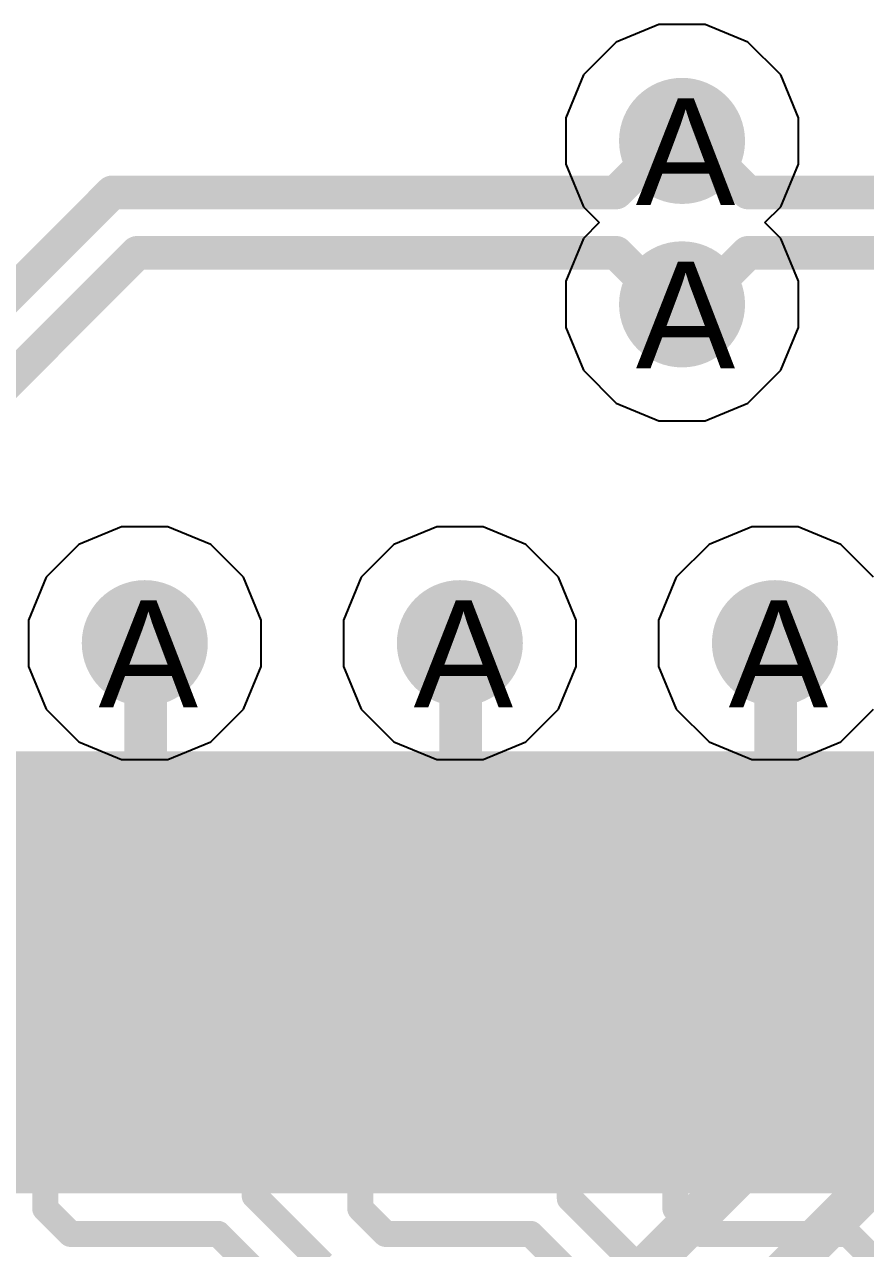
# Model space of a CAD drawing. Header units: inches. Extents: x 0 to 5271, y 0 to 5417.
# Drawn here: x 54.73 to 58.73, y 99.14 to 104.96 of the extents above; entities that cross this region are included whole.
import ezdxf

# ---------------------------------------------------------------- set-up
doc = ezdxf.new("R2010")
doc.units = ezdxf.units.IN
for name, color, linetype in [('Bottom Layer', 5, 'Continuous'), ('Drill Drawing', 1, 'Continuous'), ('L2_GND1', 16, 'Continuous'), ('L3_SIG1', 76, 'Continuous'), ('L4_PWR', 90, 'Continuous'), ('L5_GND2', 156, 'Continuous'), ('L6_SIG2', 130, 'Continuous'), ('L7_GND3', 216, 'Continuous'), ('Top Layer', 1, 'Continuous'), ('Top Paste', 8, 'Continuous'), ('Top Solder', 216, 'Continuous'), ('Via Holes', 16, 'Continuous')]:
    doc.layers.add(name, color=color, linetype=linetype)
doc.styles.add('Arial', font='', dxfattribs={"height": 0.2})
doc.styles.get('Arial').set_extended_font_data('Arial')

# ---------------------------------------------------------------- blocks, each defined once
blk = doc.blocks.new('10029449_111RLF_22')
at = {"layer": 'Top Layer'}
for points in [[(-1.14999262, 3.90000109), (-0.84999322, 3.90000109), (-0.84999322, 2.00000235), (-1.14999262, 2.00000235)], [(-0.65001902, 3.90000109), (-0.35001962, 3.90000109), (-0.35001962, 2.00000235), (-0.65001902, 2.00000235)], [(-0.14999462, 3.90000109), (0.15000478, 3.90000109), (0.15000478, 2.00000235), (-0.14999462, 2.00000235)], [(0.34997898, 3.90000109), (0.64997838, 3.90000109), (0.64997838, 2.00000235), (0.34997898, 2.00000235)], [(0.85000338, 3.90000109), (1.15000278, 3.90000109), (1.15000278, 2.00000235), (0.85000338, 2.00000235)], [(1.35002778, 3.90000109), (1.65002718, 3.90000109), (1.65002718, 2.00000235), (1.35002778, 2.00000235)], [(1.85000138, 3.90000109), (2.15000078, 3.90000109), (2.15000078, 2.00000235), (1.85000138, 2.00000235)], [(2.35002578, 3.90000109), (2.65002518, 3.90000109), (2.65002518, 2.00000235), (2.35002578, 2.00000235)], [(2.84999938, 3.90000109), (3.14999878, 3.90000109), (3.14999878, 2.00000235), (2.84999938, 2.00000235)]]:
    blk.add_hatch(color=1, dxfattribs=at).paths.add_polyline_path(points)
at = {"layer": 'Top Paste'}
for points in [[(-1.14999262, 3.90000109), (-0.84999322, 3.90000109), (-0.84999322, 2.00000235), (-1.14999262, 2.00000235)], [(-0.65001902, 3.90000109), (-0.35001962, 3.90000109), (-0.35001962, 2.00000235), (-0.65001902, 2.00000235)], [(-0.14999462, 3.90000109), (0.15000478, 3.90000109), (0.15000478, 2.00000235), (-0.14999462, 2.00000235)], [(0.34997898, 3.90000109), (0.64997838, 3.90000109), (0.64997838, 2.00000235), (0.34997898, 2.00000235)], [(0.85000338, 3.90000109), (1.15000278, 3.90000109), (1.15000278, 2.00000235), (0.85000338, 2.00000235)], [(1.35002778, 3.90000109), (1.65002718, 3.90000109), (1.65002718, 2.00000235), (1.35002778, 2.00000235)], [(1.85000138, 3.90000109), (2.15000078, 3.90000109), (2.15000078, 2.00000235), (1.85000138, 2.00000235)], [(2.35002578, 3.90000109), (2.65002518, 3.90000109), (2.65002518, 2.00000235), (2.35002578, 2.00000235)], [(2.84999938, 3.90000109), (3.14999878, 3.90000109), (3.14999878, 2.00000235), (2.84999938, 2.00000235)]]:
    blk.add_hatch(color=8, dxfattribs=at).paths.add_polyline_path(points)
at = {"layer": 'Top Solder'}
for points in [[(-1.25159262, 4.001601089999999), (-0.74839322, 4.001601089999999), (-0.74839322, 1.89840235), (-1.25159262, 1.89840235)], [(-0.75161902, 4.001601089999999), (-0.24841962, 4.001601089999999), (-0.24841962, 1.89840235), (-0.75161902, 1.89840235)], [(-0.25159462, 4.001601089999999), (0.25160478, 4.001601089999999), (0.25160478, 1.89840235), (-0.25159462, 1.89840235)], [(0.24837898, 4.001601089999999), (0.75157838, 4.001601089999999), (0.75157838, 1.89840235), (0.24837898, 1.89840235)], [(0.74840338, 4.001601089999999), (1.25160278, 4.001601089999999), (1.25160278, 1.89840235), (0.74840338, 1.89840235)], [(1.24842778, 4.001601089999999), (1.75162718, 4.001601089999999), (1.75162718, 1.89840235), (1.24842778, 1.89840235)], [(1.74840138, 4.001601089999999), (2.25160078, 4.001601089999999), (2.25160078, 1.89840235), (1.74840138, 1.89840235)], [(2.24842578, 4.001601089999999), (2.75162518, 4.001601089999999), (2.75162518, 1.89840235), (2.24842578, 1.89840235)], [(2.74839938, 4.001601089999999), (3.25159878, 4.001601089999999), (3.25159878, 1.89840235), (2.74839938, 1.89840235)]]:
    blk.add_hatch(color=216, dxfattribs=at).paths.add_polyline_path(points)

msp = doc.modelspace()

# ---------------------------------------------------------------- hatches: boundary and pattern name
at = {"layer": 'Bottom Layer'}
h = msp.add_hatch(color=5, dxfattribs=at)
edge = h.paths.add_edge_path()
edge.add_arc((57.8612, 104.4097988), 0.2999994, 0, 360)
h = msp.add_hatch(color=5, dxfattribs=at)
edge = h.paths.add_edge_path()
edge.add_arc((57.8612, 103.632), 0.2999994, 0, 360)
h = msp.add_hatch(color=5, dxfattribs=at)
edge = h.paths.add_edge_path()
edge.add_arc((55.30345556, 102.01986708), 0.2999994, 0, 360)
h = msp.add_hatch(color=5, dxfattribs=at)
edge = h.paths.add_edge_path()
edge.add_arc((56.80347796, 102.01986708), 0.2999994, 0, 360)
h = msp.add_hatch(color=5, dxfattribs=at)
edge = h.paths.add_edge_path()
edge.add_arc((58.30350036, 102.01986708), 0.2999994, 0, 360)
at = {"layer": 'L2_GND1'}
h = msp.add_hatch(color=16, dxfattribs=at)
edge = h.paths.add_edge_path()
edge.add_arc((57.8612, 104.4097988), 0.2999994, 0, 360)
h = msp.add_hatch(color=16, dxfattribs=at)
edge = h.paths.add_edge_path()
edge.add_arc((57.8612, 103.632), 0.2999994, 0, 360)
h = msp.add_hatch(color=16, dxfattribs=at)
edge = h.paths.add_edge_path()
edge.add_arc((55.30345556, 102.01986708), 0.2999994, 0, 360)
h = msp.add_hatch(color=16, dxfattribs=at)
edge = h.paths.add_edge_path()
edge.add_arc((56.80347796, 102.01986708), 0.2999994, 0, 360)
h = msp.add_hatch(color=16, dxfattribs=at)
edge = h.paths.add_edge_path()
edge.add_arc((58.30350036, 102.01986708), 0.2999994, 0, 360)
at = {"layer": 'L3_SIG1'}
h = msp.add_hatch(color=76, dxfattribs=at)
edge = h.paths.add_edge_path()
edge.add_arc((57.8612, 104.4097988), 0.2999994, 0, 360)
h = msp.add_hatch(color=76, dxfattribs=at)
edge = h.paths.add_edge_path()
edge.add_arc((57.8612, 103.632), 0.2999994, 0, 360)
h = msp.add_hatch(color=76, dxfattribs=at)
edge = h.paths.add_edge_path()
edge.add_arc((55.30345556, 102.01986708), 0.2999994, 0, 360)
h = msp.add_hatch(color=76, dxfattribs=at)
edge = h.paths.add_edge_path()
edge.add_arc((56.80347796, 102.01986708), 0.2999994, 0, 360)
h = msp.add_hatch(color=76, dxfattribs=at)
edge = h.paths.add_edge_path()
edge.add_arc((58.30350036, 102.01986708), 0.2999994, 0, 360)
at = {"layer": 'L4_PWR'}
h = msp.add_hatch(color=90, dxfattribs=at)
edge = h.paths.add_edge_path()
edge.add_arc((57.8612, 104.4097988), 0.2999994, 0, 360)
h = msp.add_hatch(color=90, dxfattribs=at)
edge = h.paths.add_edge_path()
edge.add_arc((57.8612, 103.632), 0.2999994, 0, 360)
h = msp.add_hatch(color=90, dxfattribs=at)
edge = h.paths.add_edge_path()
edge.add_arc((55.30345556, 102.01986708), 0.2999994, 0, 360)
h = msp.add_hatch(color=90, dxfattribs=at)
edge = h.paths.add_edge_path()
edge.add_arc((56.80347796, 102.01986708), 0.2999994, 0, 360)
h = msp.add_hatch(color=90, dxfattribs=at)
edge = h.paths.add_edge_path()
edge.add_arc((58.30350036, 102.01986708), 0.2999994, 0, 360)
at = {"layer": 'L5_GND2'}
h = msp.add_hatch(color=156, dxfattribs=at)
edge = h.paths.add_edge_path()
edge.add_arc((57.8612, 104.4097988), 0.2999994, 0, 360)
h = msp.add_hatch(color=156, dxfattribs=at)
edge = h.paths.add_edge_path()
edge.add_arc((57.8612, 103.632), 0.2999994, 0, 360)
h = msp.add_hatch(color=156, dxfattribs=at)
edge = h.paths.add_edge_path()
edge.add_arc((55.30345556, 102.01986708), 0.2999994, 0, 360)
h = msp.add_hatch(color=156, dxfattribs=at)
edge = h.paths.add_edge_path()
edge.add_arc((56.80347796, 102.01986708), 0.2999994, 0, 360)
h = msp.add_hatch(color=156, dxfattribs=at)
edge = h.paths.add_edge_path()
edge.add_arc((58.30350036, 102.01986708), 0.2999994, 0, 360)
at = {"layer": 'L6_SIG2'}
h = msp.add_hatch(color=130, dxfattribs=at)
edge = h.paths.add_edge_path()
edge.add_arc((57.8612, 104.4097988), 0.2999994, 0, 360)
h = msp.add_hatch(color=130, dxfattribs=at)
edge = h.paths.add_edge_path()
edge.add_arc((57.8612, 103.632), 0.2999994, 0, 360)
h = msp.add_hatch(color=130, dxfattribs=at)
edge = h.paths.add_edge_path()
edge.add_arc((55.30345556, 102.01986708), 0.2999994, 0, 360)
h = msp.add_hatch(color=130, dxfattribs=at)
edge = h.paths.add_edge_path()
edge.add_arc((56.80347796, 102.01986708), 0.2999994, 0, 360)
h = msp.add_hatch(color=130, dxfattribs=at)
edge = h.paths.add_edge_path()
edge.add_arc((58.30350036, 102.01986708), 0.2999994, 0, 360)
at = {"layer": 'L7_GND3'}
h = msp.add_hatch(color=216, dxfattribs=at)
edge = h.paths.add_edge_path()
edge.add_arc((57.8612, 104.4097988), 0.2999994, 0, 360)
h = msp.add_hatch(color=216, dxfattribs=at)
edge = h.paths.add_edge_path()
edge.add_arc((57.8612, 103.632), 0.2999994, 0, 360)
h = msp.add_hatch(color=216, dxfattribs=at)
edge = h.paths.add_edge_path()
edge.add_arc((55.30345556, 102.01986708), 0.2999994, 0, 360)
h = msp.add_hatch(color=216, dxfattribs=at)
edge = h.paths.add_edge_path()
edge.add_arc((56.80347796, 102.01986708), 0.2999994, 0, 360)
h = msp.add_hatch(color=216, dxfattribs=at)
edge = h.paths.add_edge_path()
edge.add_arc((58.30350036, 102.01986708), 0.2999994, 0, 360)
at = {"layer": 'Top Layer'}
h = msp.add_hatch(color=1, dxfattribs=at)
edge = h.paths.add_edge_path()
edge.add_arc((57.8612, 104.4097988), 0.2999994, 0, 360)
h = msp.add_hatch(color=1, dxfattribs=at)
edge = h.paths.add_edge_path()
edge.add_arc((57.8612, 103.632), 0.2999994, 0, 360)
h = msp.add_hatch(color=1, dxfattribs=at)
edge = h.paths.add_edge_path()
edge.add_arc((55.30345556, 102.01986708), 0.2999994, 0, 360)
h = msp.add_hatch(color=1, dxfattribs=at)
edge = h.paths.add_edge_path()
edge.add_arc((56.80347796, 102.01986708), 0.2999994, 0, 360)
h = msp.add_hatch(color=1, dxfattribs=at)
edge = h.paths.add_edge_path()
edge.add_arc((58.30350036, 102.01986708), 0.2999994, 0, 360)
at = {"layer": 'Via Holes'}
h = msp.add_hatch(color=7, dxfattribs=at)
edge = h.paths.add_edge_path()
edge.add_arc((57.8612, 104.4097988), 0.1499997, 0, 360)
h = msp.add_hatch(color=7, dxfattribs=at)
edge = h.paths.add_edge_path()
edge.add_arc((57.8612, 103.632), 0.1499997, 0, 360)
h = msp.add_hatch(color=7, dxfattribs=at)
edge = h.paths.add_edge_path()
edge.add_arc((55.30345556, 102.01986708), 0.1499997, 0, 360)
h = msp.add_hatch(color=7, dxfattribs=at)
edge = h.paths.add_edge_path()
edge.add_arc((56.80347796, 102.01986708), 0.1499997, 0, 360)
h = msp.add_hatch(color=7, dxfattribs=at)
edge = h.paths.add_edge_path()
edge.add_arc((58.30350036, 102.01986708), 0.1499997, 0, 360)

# ---------------------------------------------------------------- linework, layer by layer
at = {"layer": 'Bottom Layer'}
for points in [[(57.54740586, 104.16478786, 0.16077946, 0.16077946, 0), (57.79241679999999, 104.4097988, 0.16077946, 0.16077946, 0)], [(57.79241679999999, 104.4097988, 0.16077946, 0.16077946, 0), (57.8612, 104.4097988, 0.16077946, 0.16077946, 0)], [(54.33983036, 103.35657764, 0.16077946, 0.16077946, 0), (55.14804058, 104.16478786, 0.16077946, 0.16077946, 0)], [(55.14804058, 104.16478786, 0.16077946, 0.16077946, 0), (55.49780874, 104.16478786, 0.16077946, 0.16077946, 0)], [(55.49780874, 104.16478786, 0.16077946, 0.16077946, 0), (57.54740586, 104.16478786, 0.16077946, 0.16077946, 0)], [(54.62760982, 103.23737798, 0.16077946, 0.16077946, 0), (55.26724023999999, 103.8770084, 0.16077946, 0.16077946, 0)], [(55.26724023999999, 103.8770084, 0.16077946, 0.16077946, 0), (57.54740586, 103.8770084, 0.16077946, 0.16077946, 0)], [(57.54740586, 103.8770084, 0.16077946, 0.16077946, 0), (57.79241426, 103.632, 0.16077946, 0.16077946, 0)], [(57.79241426, 103.632, 0.16077946, 0.16077946, 0), (57.8612, 103.632, 0.16077946, 0.16077946, 0)], [(55.5752, 96.93555416, 0.2032, 0.2032, 0), (59.31041732, 100.67077148, 0.2032, 0.2032, 0)], [(56.03481046, 96.71755357999999, 0.2032, 0.2032, 0), (59.96040332, 100.64314644, 0.2032, 0.2032, 0)]]:
    msp.add_lwpolyline(points, format="xyseb", dxfattribs=at)
for points in [[(57.7522213, 104.4097988, 0.08038846, 0.08038846, 1), (57.83261229999999, 104.4097988, 0.08038846, 0.08038846, 1)], [(57.7522213, 104.4097988, 0.08038846, 0.08038846, 1), (57.83261229999999, 104.4097988, 0.08038846, 0.08038846, 1)], [(57.82100449999999, 104.4097988, 0.08038846, 0.08038846, 1), (57.9013955, 104.4097988, 0.08038846, 0.08038846, 1)], [(55.10784508, 104.16478786, 0.08038846, 0.08038846, 1), (55.18823608, 104.16478786, 0.08038846, 0.08038846, 1)], [(55.10784508, 104.16478786, 0.08038846, 0.08038846, 1), (55.18823608, 104.16478786, 0.08038846, 0.08038846, 1)], [(55.45761323999999, 104.16478786, 0.08038846, 0.08038846, 1), (55.53800424, 104.16478786, 0.08038846, 0.08038846, 1)], [(55.45761323999999, 104.16478786, 0.08038846, 0.08038846, 1), (55.53800424, 104.16478786, 0.08038846, 0.08038846, 1)], [(57.50721035999999, 104.16478786, 0.08038846, 0.08038846, 1), (57.58760136, 104.16478786, 0.08038846, 0.08038846, 1)], [(57.50721035999999, 104.16478786, 0.08038846, 0.08038846, 1), (57.58760136, 104.16478786, 0.08038846, 0.08038846, 1)], [(55.22704474, 103.8770084, 0.08038846, 0.08038846, 1), (55.30743574, 103.8770084, 0.08038846, 0.08038846, 1)], [(55.22704474, 103.8770084, 0.08038846, 0.08038846, 1), (55.30743574, 103.8770084, 0.08038846, 0.08038846, 1)], [(57.50721035999999, 103.8770084, 0.08038846, 0.08038846, 1), (57.58760136, 103.8770084, 0.08038846, 0.08038846, 1)], [(57.50721035999999, 103.8770084, 0.08038846, 0.08038846, 1), (57.58760136, 103.8770084, 0.08038846, 0.08038846, 1)], [(57.75221876, 103.632, 0.08038846, 0.08038846, 1), (57.83260976, 103.632, 0.08038846, 0.08038846, 1)], [(57.75221876, 103.632, 0.08038846, 0.08038846, 1), (57.83260976, 103.632, 0.08038846, 0.08038846, 1)], [(57.82100449999999, 103.632, 0.08038846, 0.08038846, 1), (57.9013955, 103.632, 0.08038846, 0.08038846, 1)]]:
    msp.add_lwpolyline(points, format="xyseb", close=True, dxfattribs=at)
at = {"layer": 'L2_GND1'}
for p, q in [((57.75100209999999, 104.9637982), (57.54738553999999, 104.8794575)), ((57.97139789999999, 104.9637982), (57.75100209999999, 104.9637982)), ((58.17501446, 104.8794575), (57.97139789999999, 104.9637982)), ((57.54738553999999, 104.8794575), (57.3915413, 104.72361326)), ((58.33085869999999, 104.72361326), (58.17501446, 104.8794575)), ((57.3915413, 104.72361326), (57.30720059999999, 104.5199967)), ((58.4151994, 104.5199967), (58.33085869999999, 104.72361326)), ((57.30720059999999, 104.5199967), (57.30720059999999, 104.2996009)), ((58.4151994, 104.2996009), (58.4151994, 104.5199967)), ((57.30720059999999, 104.2996009), (57.3915413, 104.09598434)), ((58.33085869999999, 104.09598434), (58.4151994, 104.2996009)), ((57.3915413, 104.09598434), (57.46662624, 104.0208994)), ((58.25577376, 104.0208994), (58.33085869999999, 104.09598434)), ((57.46662624, 104.0208994), (57.3915413, 103.94581446)), ((58.33085869999999, 103.94581446), (58.25577376, 104.0208994)), ((57.3915413, 103.94581446), (57.30720059999999, 103.7421979)), ((58.4151994, 103.7421979), (58.33085869999999, 103.94581446)), ((57.30720059999999, 103.7421979), (57.30720059999999, 103.5218021)), ((58.4151994, 103.5218021), (58.4151994, 103.7421979)), ((57.30720059999999, 103.5218021), (57.3915413, 103.31818554)), ((58.33085869999999, 103.31818554), (58.4151994, 103.5218021)), ((57.3915413, 103.31818554), (57.54738553999999, 103.1623413)), ((58.17501446, 103.1623413), (58.33085869999999, 103.31818554)), ((57.54738553999999, 103.1623413), (57.75100209999999, 103.0780006)), ((57.97139789999999, 103.0780006), (58.17501446, 103.1623413)), ((57.75100209999999, 103.0780006), (57.97139789999999, 103.0780006)), ((55.19325765999999, 102.57386648), (54.9896411, 102.48952578)), ((55.41365346, 102.57386648), (55.19325765999999, 102.57386648)), ((55.61727002, 102.48952578), (55.41365346, 102.57386648)), ((56.69328005999999, 102.57386648), (56.4896635, 102.48952578)), ((56.91367586, 102.57386648), (56.69328005999999, 102.57386648)), ((57.11729242000001, 102.48952578), (56.91367586, 102.57386648)), ((58.19330245999999, 102.57386648), (57.9896859, 102.48952578)), ((58.41369826, 102.57386648), (58.19330245999999, 102.57386648)), ((58.61731482, 102.48952578), (58.41369826, 102.57386648)), ((54.9896411, 102.48952578), (54.83379686, 102.33368154)), ((55.77311426, 102.33368154), (55.61727002, 102.48952578)), ((56.4896635, 102.48952578), (56.33381926, 102.33368154)), ((57.27313666, 102.33368154), (57.11729242000001, 102.48952578)), ((57.9896859, 102.48952578), (57.83384166, 102.33368154)), ((58.77315906, 102.33368154), (58.61731482, 102.48952578)), ((54.83379686, 102.33368154), (54.74945616, 102.13006498)), ((55.85745496, 102.13006498), (55.77311426, 102.33368154)), ((56.33381926, 102.33368154), (56.24947856, 102.13006498)), ((57.35747736, 102.13006498), (57.27313666, 102.33368154)), ((57.83384166, 102.33368154), (57.74950096, 102.13006498)), ((54.74945616, 102.13006498), (54.74945616, 101.90966918)), ((55.85745496, 101.90966918), (55.85745496, 102.13006498)), ((56.24947856, 102.13006498), (56.24947856, 101.90966918)), ((57.35747736, 101.90966918), (57.35747736, 102.13006498)), ((57.74950096, 102.13006498), (57.74950096, 101.90966918)), ((54.74945616, 101.90966918), (54.83379686, 101.70605262)), ((55.77311426, 101.70605262), (55.85745496, 101.90966918)), ((56.24947856, 101.90966918), (56.33381926, 101.70605262)), ((57.27313666, 101.70605262), (57.35747736, 101.90966918)), ((57.74950096, 101.90966918), (57.83384166, 101.70605262)), ((54.83379686, 101.70605262), (54.9896411, 101.55020838)), ((55.61727002, 101.55020838), (55.77311426, 101.70605262)), ((56.33381926, 101.70605262), (56.4896635, 101.55020838)), ((57.11729242000001, 101.55020838), (57.27313666, 101.70605262)), ((57.83384166, 101.70605262), (57.9896859, 101.55020838)), ((58.61731482, 101.55020838), (58.77315906, 101.70605262)), ((54.9896411, 101.55020838), (55.19325765999999, 101.46586768)), ((55.41365346, 101.46586768), (55.61727002, 101.55020838)), ((56.4896635, 101.55020838), (56.69328005999999, 101.46586768)), ((56.91367586, 101.46586768), (57.11729242000001, 101.55020838)), ((57.9896859, 101.55020838), (58.19330245999999, 101.46586768)), ((58.41369826, 101.46586768), (58.61731482, 101.55020838)), ((55.19325765999999, 101.46586768), (55.41365346, 101.46586768)), ((56.69328005999999, 101.46586768), (56.91367586, 101.46586768)), ((58.19330245999999, 101.46586768), (58.41369826, 101.46586768))]:
    msp.add_line(p, q, dxfattribs=at)
at = {"layer": 'L3_SIG1'}
for p, q in [((57.75100209999999, 104.9637982), (57.54738553999999, 104.8794575)), ((57.97139789999999, 104.9637982), (57.75100209999999, 104.9637982)), ((58.17501446, 104.8794575), (57.97139789999999, 104.9637982)), ((57.54738553999999, 104.8794575), (57.3915413, 104.72361326)), ((58.33085869999999, 104.72361326), (58.17501446, 104.8794575)), ((57.3915413, 104.72361326), (57.30720059999999, 104.5199967)), ((58.4151994, 104.5199967), (58.33085869999999, 104.72361326)), ((57.30720059999999, 104.5199967), (57.30720059999999, 104.2996009)), ((58.4151994, 104.2996009), (58.4151994, 104.5199967)), ((57.30720059999999, 104.2996009), (57.3915413, 104.09598434)), ((58.33085869999999, 104.09598434), (58.4151994, 104.2996009)), ((57.3915413, 104.09598434), (57.46662624, 104.0208994)), ((58.25577376, 104.0208994), (58.33085869999999, 104.09598434)), ((57.46662624, 104.0208994), (57.3915413, 103.94581446)), ((58.33085869999999, 103.94581446), (58.25577376, 104.0208994)), ((57.3915413, 103.94581446), (57.30720059999999, 103.7421979)), ((58.4151994, 103.7421979), (58.33085869999999, 103.94581446)), ((57.30720059999999, 103.7421979), (57.30720059999999, 103.5218021)), ((58.4151994, 103.5218021), (58.4151994, 103.7421979)), ((57.30720059999999, 103.5218021), (57.3915413, 103.31818554)), ((58.33085869999999, 103.31818554), (58.4151994, 103.5218021)), ((57.3915413, 103.31818554), (57.54738553999999, 103.1623413)), ((58.17501446, 103.1623413), (58.33085869999999, 103.31818554)), ((57.54738553999999, 103.1623413), (57.75100209999999, 103.0780006)), ((57.97139789999999, 103.0780006), (58.17501446, 103.1623413)), ((57.75100209999999, 103.0780006), (57.97139789999999, 103.0780006))]:
    msp.add_line(p, q, dxfattribs=at)
at = {"layer": 'L4_PWR'}
for p, q in [((57.75100209999999, 104.9637982), (57.54738553999999, 104.8794575)), ((57.97139789999999, 104.9637982), (57.75100209999999, 104.9637982)), ((58.17501446, 104.8794575), (57.97139789999999, 104.9637982)), ((57.54738553999999, 104.8794575), (57.3915413, 104.72361326)), ((58.33085869999999, 104.72361326), (58.17501446, 104.8794575)), ((57.3915413, 104.72361326), (57.30720059999999, 104.5199967)), ((58.4151994, 104.5199967), (58.33085869999999, 104.72361326)), ((57.30720059999999, 104.5199967), (57.30720059999999, 104.2996009)), ((58.4151994, 104.2996009), (58.4151994, 104.5199967)), ((57.30720059999999, 104.2996009), (57.3915413, 104.09598434)), ((58.33085869999999, 104.09598434), (58.4151994, 104.2996009)), ((57.3915413, 104.09598434), (57.46662624, 104.0208994)), ((58.25577376, 104.0208994), (58.33085869999999, 104.09598434)), ((57.46662624, 104.0208994), (57.3915413, 103.94581446)), ((58.33085869999999, 103.94581446), (58.25577376, 104.0208994)), ((57.3915413, 103.94581446), (57.30720059999999, 103.7421979)), ((58.4151994, 103.7421979), (58.33085869999999, 103.94581446)), ((57.30720059999999, 103.7421979), (57.30720059999999, 103.5218021)), ((58.4151994, 103.5218021), (58.4151994, 103.7421979)), ((57.30720059999999, 103.5218021), (57.3915413, 103.31818554)), ((58.33085869999999, 103.31818554), (58.4151994, 103.5218021)), ((57.3915413, 103.31818554), (57.54738553999999, 103.1623413)), ((58.17501446, 103.1623413), (58.33085869999999, 103.31818554)), ((57.54738553999999, 103.1623413), (57.75100209999999, 103.0780006)), ((57.97139789999999, 103.0780006), (58.17501446, 103.1623413)), ((57.75100209999999, 103.0780006), (57.97139789999999, 103.0780006)), ((55.19325765999999, 102.57386648), (54.9896411, 102.48952578)), ((55.41365346, 102.57386648), (55.19325765999999, 102.57386648)), ((55.61727002, 102.48952578), (55.41365346, 102.57386648)), ((56.69328005999999, 102.57386648), (56.4896635, 102.48952578)), ((56.91367586, 102.57386648), (56.69328005999999, 102.57386648)), ((57.11729242000001, 102.48952578), (56.91367586, 102.57386648)), ((58.19330245999999, 102.57386648), (57.9896859, 102.48952578)), ((58.41369826, 102.57386648), (58.19330245999999, 102.57386648)), ((58.61731482, 102.48952578), (58.41369826, 102.57386648)), ((54.9896411, 102.48952578), (54.83379686, 102.33368154)), ((55.77311426, 102.33368154), (55.61727002, 102.48952578)), ((56.4896635, 102.48952578), (56.33381926, 102.33368154)), ((57.27313666, 102.33368154), (57.11729242000001, 102.48952578)), ((57.9896859, 102.48952578), (57.83384166, 102.33368154)), ((58.77315906, 102.33368154), (58.61731482, 102.48952578)), ((54.83379686, 102.33368154), (54.74945616, 102.13006498)), ((55.85745496, 102.13006498), (55.77311426, 102.33368154)), ((56.33381926, 102.33368154), (56.24947856, 102.13006498)), ((57.35747736, 102.13006498), (57.27313666, 102.33368154)), ((57.83384166, 102.33368154), (57.74950096, 102.13006498)), ((54.74945616, 102.13006498), (54.74945616, 101.90966918)), ((55.85745496, 101.90966918), (55.85745496, 102.13006498)), ((56.24947856, 102.13006498), (56.24947856, 101.90966918)), ((57.35747736, 101.90966918), (57.35747736, 102.13006498)), ((57.74950096, 102.13006498), (57.74950096, 101.90966918)), ((54.74945616, 101.90966918), (54.83379686, 101.70605262)), ((55.77311426, 101.70605262), (55.85745496, 101.90966918)), ((56.24947856, 101.90966918), (56.33381926, 101.70605262)), ((57.27313666, 101.70605262), (57.35747736, 101.90966918)), ((57.74950096, 101.90966918), (57.83384166, 101.70605262)), ((54.83379686, 101.70605262), (54.9896411, 101.55020838)), ((55.61727002, 101.55020838), (55.77311426, 101.70605262)), ((56.33381926, 101.70605262), (56.4896635, 101.55020838)), ((57.11729242000001, 101.55020838), (57.27313666, 101.70605262)), ((57.83384166, 101.70605262), (57.9896859, 101.55020838)), ((58.61731482, 101.55020838), (58.77315906, 101.70605262)), ((54.9896411, 101.55020838), (55.19325765999999, 101.46586768)), ((55.41365346, 101.46586768), (55.61727002, 101.55020838)), ((56.4896635, 101.55020838), (56.69328005999999, 101.46586768)), ((56.91367586, 101.46586768), (57.11729242000001, 101.55020838)), ((57.9896859, 101.55020838), (58.19330245999999, 101.46586768)), ((58.41369826, 101.46586768), (58.61731482, 101.55020838)), ((55.19325765999999, 101.46586768), (55.41365346, 101.46586768)), ((56.69328005999999, 101.46586768), (56.91367586, 101.46586768)), ((58.19330245999999, 101.46586768), (58.41369826, 101.46586768))]:
    msp.add_line(p, q, dxfattribs=at)
at = {"layer": 'L5_GND2'}
for p, q in [((57.75100209999999, 104.9637982), (57.54738553999999, 104.8794575)), ((57.97139789999999, 104.9637982), (57.75100209999999, 104.9637982)), ((58.17501446, 104.8794575), (57.97139789999999, 104.9637982)), ((57.54738553999999, 104.8794575), (57.3915413, 104.72361326)), ((58.33085869999999, 104.72361326), (58.17501446, 104.8794575)), ((57.3915413, 104.72361326), (57.30720059999999, 104.5199967)), ((58.4151994, 104.5199967), (58.33085869999999, 104.72361326)), ((57.30720059999999, 104.5199967), (57.30720059999999, 104.2996009)), ((58.4151994, 104.2996009), (58.4151994, 104.5199967)), ((57.30720059999999, 104.2996009), (57.3915413, 104.09598434)), ((58.33085869999999, 104.09598434), (58.4151994, 104.2996009)), ((57.3915413, 104.09598434), (57.46662624, 104.0208994)), ((58.25577376, 104.0208994), (58.33085869999999, 104.09598434)), ((57.46662624, 104.0208994), (57.3915413, 103.94581446)), ((58.33085869999999, 103.94581446), (58.25577376, 104.0208994)), ((57.3915413, 103.94581446), (57.30720059999999, 103.7421979)), ((58.4151994, 103.7421979), (58.33085869999999, 103.94581446)), ((57.30720059999999, 103.7421979), (57.30720059999999, 103.5218021)), ((58.4151994, 103.5218021), (58.4151994, 103.7421979)), ((57.30720059999999, 103.5218021), (57.3915413, 103.31818554)), ((58.33085869999999, 103.31818554), (58.4151994, 103.5218021)), ((57.3915413, 103.31818554), (57.54738553999999, 103.1623413)), ((58.17501446, 103.1623413), (58.33085869999999, 103.31818554)), ((57.54738553999999, 103.1623413), (57.75100209999999, 103.0780006)), ((57.97139789999999, 103.0780006), (58.17501446, 103.1623413)), ((57.75100209999999, 103.0780006), (57.97139789999999, 103.0780006))]:
    msp.add_line(p, q, dxfattribs=at)
at = {"layer": 'L6_SIG2'}
for p, q in [((57.75100209999999, 104.9637982), (57.54738553999999, 104.8794575)), ((57.97139789999999, 104.9637982), (57.75100209999999, 104.9637982)), ((58.17501446, 104.8794575), (57.97139789999999, 104.9637982)), ((57.54738553999999, 104.8794575), (57.3915413, 104.72361326)), ((58.33085869999999, 104.72361326), (58.17501446, 104.8794575)), ((57.3915413, 104.72361326), (57.30720059999999, 104.5199967)), ((58.4151994, 104.5199967), (58.33085869999999, 104.72361326)), ((57.30720059999999, 104.5199967), (57.30720059999999, 104.2996009)), ((58.4151994, 104.2996009), (58.4151994, 104.5199967)), ((57.30720059999999, 104.2996009), (57.3915413, 104.09598434)), ((58.33085869999999, 104.09598434), (58.4151994, 104.2996009)), ((57.3915413, 104.09598434), (57.46662624, 104.0208994)), ((58.25577376, 104.0208994), (58.33085869999999, 104.09598434)), ((57.46662624, 104.0208994), (57.3915413, 103.94581446)), ((58.33085869999999, 103.94581446), (58.25577376, 104.0208994)), ((57.3915413, 103.94581446), (57.30720059999999, 103.7421979)), ((58.4151994, 103.7421979), (58.33085869999999, 103.94581446)), ((57.30720059999999, 103.7421979), (57.30720059999999, 103.5218021)), ((58.4151994, 103.5218021), (58.4151994, 103.7421979)), ((57.30720059999999, 103.5218021), (57.3915413, 103.31818554)), ((58.33085869999999, 103.31818554), (58.4151994, 103.5218021)), ((57.3915413, 103.31818554), (57.54738553999999, 103.1623413)), ((58.17501446, 103.1623413), (58.33085869999999, 103.31818554)), ((57.54738553999999, 103.1623413), (57.75100209999999, 103.0780006)), ((57.97139789999999, 103.0780006), (58.17501446, 103.1623413)), ((57.75100209999999, 103.0780006), (57.97139789999999, 103.0780006))]:
    msp.add_line(p, q, dxfattribs=at)
at = {"layer": 'L7_GND3'}
for p, q in [((57.75100209999999, 104.9637982), (57.54738553999999, 104.8794575)), ((57.97139789999999, 104.9637982), (57.75100209999999, 104.9637982)), ((58.17501446, 104.8794575), (57.97139789999999, 104.9637982)), ((57.54738553999999, 104.8794575), (57.3915413, 104.72361326)), ((58.33085869999999, 104.72361326), (58.17501446, 104.8794575)), ((57.3915413, 104.72361326), (57.30720059999999, 104.5199967)), ((58.4151994, 104.5199967), (58.33085869999999, 104.72361326)), ((57.30720059999999, 104.5199967), (57.30720059999999, 104.2996009)), ((58.4151994, 104.2996009), (58.4151994, 104.5199967)), ((57.30720059999999, 104.2996009), (57.3915413, 104.09598434)), ((58.33085869999999, 104.09598434), (58.4151994, 104.2996009)), ((57.3915413, 104.09598434), (57.46662624, 104.0208994)), ((58.25577376, 104.0208994), (58.33085869999999, 104.09598434)), ((57.46662624, 104.0208994), (57.3915413, 103.94581446)), ((58.33085869999999, 103.94581446), (58.25577376, 104.0208994)), ((57.3915413, 103.94581446), (57.30720059999999, 103.7421979)), ((58.4151994, 103.7421979), (58.33085869999999, 103.94581446)), ((57.30720059999999, 103.7421979), (57.30720059999999, 103.5218021)), ((58.4151994, 103.5218021), (58.4151994, 103.7421979)), ((57.30720059999999, 103.5218021), (57.3915413, 103.31818554)), ((58.33085869999999, 103.31818554), (58.4151994, 103.5218021)), ((57.3915413, 103.31818554), (57.54738553999999, 103.1623413)), ((58.17501446, 103.1623413), (58.33085869999999, 103.31818554)), ((57.54738553999999, 103.1623413), (57.75100209999999, 103.0780006)), ((57.97139789999999, 103.0780006), (58.17501446, 103.1623413)), ((57.75100209999999, 103.0780006), (57.97139789999999, 103.0780006))]:
    msp.add_line(p, q, dxfattribs=at)
at = {"layer": 'Top Layer'}
for points in [[(57.8612, 104.4097988, 0.16077946, 0.16077946, 0), (57.9299832, 104.4097988, 0.16077946, 0.16077946, 0)], [(57.9299832, 104.4097988, 0.16077946, 0.16077946, 0), (58.17499414, 104.16478786, 0.16077946, 0.16077946, 0)], [(58.17499414, 104.16478786, 0.16077946, 0.16077946, 0), (70.16263336, 104.16478786, 0.16077946, 0.16077946, 0)], [(57.92998574, 103.632, 0.16077946, 0.16077946, 0), (58.17499414, 103.8770084, 0.16077946, 0.16077946, 0)], [(58.17499414, 103.8770084, 0.16077946, 0.16077946, 0), (70.72220805999999, 103.8770084, 0.16077946, 0.16077946, 0)], [(57.8612, 103.632, 0.16077946, 0.16077946, 0), (57.92998574, 103.632, 0.16077946, 0.16077946, 0)], [(55.30691504, 100.45685776, 0.2032, 0.2032, 0), (55.30691504, 102.0164076, 0.2032, 0.2032, 0)], [(56.80693744, 100.45685776, 0.2032, 0.2032, 0), (56.80693744, 102.0164076, 0.2032, 0.2032, 0)], [(58.30695984, 100.45685776, 0.2032, 0.2032, 0), (58.30695984, 102.0164076, 0.2032, 0.2032, 0)], [(58.30350036, 102.01986708, 0.127, 0.127, 0), (58.30695984, 102.0164076, 0.127, 0.127, 0)], [(54.81040092, 100.45339828, 0.12418314, 0.12418314, 0), (54.8295957, 100.4342035, 0.12418314, 0.12418314, 0)], [(54.8295957, 99.32956003999999, 0.12418314, 0.12418314, 0), (54.8295957, 100.4342035, 0.12418314, 0.12418314, 0)], [(55.81039891999999, 100.45339828, 0.12418314, 0.12418314, 0), (55.82693939999999, 100.4368578, 0.12418314, 0.12418314, 0)], [(55.82693939999999, 99.3898698, 0.12418314, 0.12418314, 0), (55.82693939999999, 100.4368578, 0.12418314, 0.12418314, 0)], [(56.3295673, 99.32956003999999, 0.12418314, 0.12418314, 0), (56.3295673, 100.4342035, 0.12418314, 0.12418314, 0)], [(57.326911, 100.4368578, 0.12418314, 0.12418314, 0), (57.3271269, 100.4366419, 0.12418314, 0.12418314, 0)], [(57.3271269, 99.37726885999999, 0.12418314, 0.12418314, 0), (57.3271269, 100.4366419, 0.12418314, 0.12418314, 0)], [(57.8295897, 99.32956003999999, 0.12418314, 0.12418314, 0), (57.8295897, 100.4342035, 0.12418314, 0.12418314, 0)], [(58.30695984, 100.45685776, 0.127, 0.127, 0), (58.31041932, 100.45339828, 0.127, 0.127, 0)], [(55.82693939999999, 99.3898698, 0.12418314, 0.12418314, 0), (56.15087068, 99.06593852, 0.12418314, 0.12418314, 0)], [(57.3271269, 99.37726885999999, 0.12418314, 0.12418314, 0), (58.57819373999999, 98.12620202, 0.12418314, 0.12418314, 0)], [(54.8295957, 99.32956003999999, 0.12418314, 0.12418314, 0), (54.95006028, 99.20909545999999, 0.12418314, 0.12418314, 0)], [(56.3295673, 99.32956003999999, 0.12418314, 0.12418314, 0), (56.45003188, 99.20909545999999, 0.12418314, 0.12418314, 0)], [(57.8295897, 99.32956003999999, 0.12418314, 0.12418314, 0), (57.95005428, 99.20909545999999, 0.12418314, 0.12418314, 0)], [(54.95006028, 99.20909545999999, 0.12418314, 0.12418314, 0), (55.6524922, 99.20909545999999, 0.12418314, 0.12418314, 0)], [(55.6524922, 99.20909545999999, 0.12418314, 0.12418314, 0), (56.3765065, 98.48508116, 0.12418314, 0.12418314, 0)], [(56.45003188, 99.20909545999999, 0.12418314, 0.12418314, 0), (57.14007622, 99.20909545999999, 0.12418314, 0.12418314, 0)], [(57.14007622, 99.20909545999999, 0.12418314, 0.12418314, 0), (58.3270106, 98.02216108, 0.12418314, 0.12418314, 0)], [(57.95005428, 99.20909545999999, 0.12418314, 0.12418314, 0), (58.65248619999999, 99.20909545999999, 0.12418314, 0.12418314, 0)], [(58.65248619999999, 99.20909545999999, 0.12418314, 0.12418314, 0), (59.6265381, 98.23504356, 0.12418314, 0.12418314, 0)]]:
    msp.add_lwpolyline(points, format="xyseb", dxfattribs=at)
for points in [[(57.82100449999999, 104.4097988, 0.08038846, 0.08038846, 1), (57.9013955, 104.4097988, 0.08038846, 0.08038846, 1)], [(57.8897877, 104.4097988, 0.08038846, 0.08038846, 1), (57.97017870000001, 104.4097988, 0.08038846, 0.08038846, 1)], [(57.8897877, 104.4097988, 0.08038846, 0.08038846, 1), (57.97017870000001, 104.4097988, 0.08038846, 0.08038846, 1)], [(58.13479864, 104.16478786, 0.08038846, 0.08038846, 1), (58.21518964, 104.16478786, 0.08038846, 0.08038846, 1)], [(58.13479864, 104.16478786, 0.08038846, 0.08038846, 1), (58.21518964, 104.16478786, 0.08038846, 0.08038846, 1)], [(58.13479864, 103.8770084, 0.08038846, 0.08038846, 1), (58.21518964, 103.8770084, 0.08038846, 0.08038846, 1)], [(58.13479864, 103.8770084, 0.08038846, 0.08038846, 1), (58.21518964, 103.8770084, 0.08038846, 0.08038846, 1)], [(57.82100449999999, 103.632, 0.08038846, 0.08038846, 1), (57.9013955, 103.632, 0.08038846, 0.08038846, 1)], [(57.88979024, 103.632, 0.08038846, 0.08038846, 1), (57.97018124, 103.632, 0.08038846, 0.08038846, 1)], [(57.88979024, 103.632, 0.08038846, 0.08038846, 1), (57.97018124, 103.632, 0.08038846, 0.08038846, 1)], [(55.25611504, 102.0164076, 0.1016, 0.1016, 1), (55.35771504, 102.0164076, 0.1016, 0.1016, 1)], [(56.75613744, 102.0164076, 0.1016, 0.1016, 1), (56.85773743999999, 102.0164076, 0.1016, 0.1016, 1)], [(58.25615984, 102.0164076, 0.1016, 0.1016, 1), (58.35775983999999, 102.0164076, 0.1016, 0.1016, 1)], [(58.27175036, 102.01986708, 0.0635, 0.0635, 1), (58.33525036, 102.01986708, 0.0635, 0.0635, 1)], [(58.27520984, 102.0164076, 0.0635, 0.0635, 1), (58.33870983999999, 102.0164076, 0.0635, 0.0635, 1)], [(55.25611504, 100.45685776, 0.1016, 0.1016, 1), (55.35771504, 100.45685776, 0.1016, 0.1016, 1)], [(56.75613744, 100.45685776, 0.1016, 0.1016, 1), (56.85773743999999, 100.45685776, 0.1016, 0.1016, 1)], [(58.25615984, 100.45685776, 0.1016, 0.1016, 1), (58.35775983999999, 100.45685776, 0.1016, 0.1016, 1)], [(54.7793545, 100.45339828, 0.0620903, 0.0620903, 1), (54.84144734, 100.45339828, 0.0620903, 0.0620903, 1)], [(54.79854928, 100.4342035, 0.0620903, 0.0620903, 1), (54.86064211999999, 100.4342035, 0.0620903, 0.0620903, 1)], [(54.79854928, 100.4342035, 0.0620903, 0.0620903, 1), (54.86064211999999, 100.4342035, 0.0620903, 0.0620903, 1)], [(55.7793525, 100.45339828, 0.0620903, 0.0620903, 1), (55.84144534, 100.45339828, 0.0620903, 0.0620903, 1)], [(55.79589298, 100.4368578, 0.0620903, 0.0620903, 1), (55.85798582, 100.4368578, 0.0620903, 0.0620903, 1)], [(55.79589298, 100.4368578, 0.0620903, 0.0620903, 1), (55.85798582, 100.4368578, 0.0620903, 0.0620903, 1)], [(56.29852088, 100.4342035, 0.0620903, 0.0620903, 1), (56.36061372, 100.4342035, 0.0620903, 0.0620903, 1)], [(57.29586457999999, 100.4368578, 0.0620903, 0.0620903, 1), (57.35795741999999, 100.4368578, 0.0620903, 0.0620903, 1)], [(57.29608048, 100.4366419, 0.0620903, 0.0620903, 1), (57.35817332, 100.4366419, 0.0620903, 0.0620903, 1)], [(57.29608048, 100.4366419, 0.0620903, 0.0620903, 1), (57.35817332, 100.4366419, 0.0620903, 0.0620903, 1)], [(57.79854328, 100.4342035, 0.0620903, 0.0620903, 1), (57.86063612, 100.4342035, 0.0620903, 0.0620903, 1)], [(58.27520984, 100.45685776, 0.0635, 0.0635, 1), (58.33870983999999, 100.45685776, 0.0635, 0.0635, 1)], [(58.27866932, 100.45339828, 0.0635, 0.0635, 1), (58.34216932, 100.45339828, 0.0635, 0.0635, 1)], [(55.79589298, 99.3898698, 0.0620903, 0.0620903, 1), (55.85798582, 99.3898698, 0.0620903, 0.0620903, 1)], [(55.79589298, 99.3898698, 0.0620903, 0.0620903, 1), (55.85798582, 99.3898698, 0.0620903, 0.0620903, 1)], [(57.29608048, 99.37726885999999, 0.0620903, 0.0620903, 1), (57.35817332, 99.37726885999999, 0.0620903, 0.0620903, 1)], [(57.29608048, 99.37726885999999, 0.0620903, 0.0620903, 1), (57.35817332, 99.37726885999999, 0.0620903, 0.0620903, 1)], [(54.79854928, 99.32956003999999, 0.0620903, 0.0620903, 1), (54.86064211999999, 99.32956003999999, 0.0620903, 0.0620903, 1)], [(54.79854928, 99.32956003999999, 0.0620903, 0.0620903, 1), (54.86064211999999, 99.32956003999999, 0.0620903, 0.0620903, 1)], [(56.29852088, 99.32956003999999, 0.0620903, 0.0620903, 1), (56.36061372, 99.32956003999999, 0.0620903, 0.0620903, 1)], [(56.29852088, 99.32956003999999, 0.0620903, 0.0620903, 1), (56.36061372, 99.32956003999999, 0.0620903, 0.0620903, 1)], [(57.79854328, 99.32956003999999, 0.0620903, 0.0620903, 1), (57.86063612, 99.32956003999999, 0.0620903, 0.0620903, 1)], [(57.79854328, 99.32956003999999, 0.0620903, 0.0620903, 1), (57.86063612, 99.32956003999999, 0.0620903, 0.0620903, 1)], [(54.91901386, 99.20909545999999, 0.0620903, 0.0620903, 1), (54.98110670000001, 99.20909545999999, 0.0620903, 0.0620903, 1)], [(54.91901386, 99.20909545999999, 0.0620903, 0.0620903, 1), (54.98110670000001, 99.20909545999999, 0.0620903, 0.0620903, 1)], [(55.62144577999999, 99.20909545999999, 0.0620903, 0.0620903, 1), (55.68353861999999, 99.20909545999999, 0.0620903, 0.0620903, 1)], [(55.62144577999999, 99.20909545999999, 0.0620903, 0.0620903, 1), (55.68353861999999, 99.20909545999999, 0.0620903, 0.0620903, 1)], [(56.41898545999999, 99.20909545999999, 0.0620903, 0.0620903, 1), (56.48107829999999, 99.20909545999999, 0.0620903, 0.0620903, 1)], [(56.41898545999999, 99.20909545999999, 0.0620903, 0.0620903, 1), (56.48107829999999, 99.20909545999999, 0.0620903, 0.0620903, 1)], [(57.1090298, 99.20909545999999, 0.0620903, 0.0620903, 1), (57.17112264, 99.20909545999999, 0.0620903, 0.0620903, 1)], [(57.1090298, 99.20909545999999, 0.0620903, 0.0620903, 1), (57.17112264, 99.20909545999999, 0.0620903, 0.0620903, 1)], [(57.91900785999999, 99.20909545999999, 0.0620903, 0.0620903, 1), (57.98110069999999, 99.20909545999999, 0.0620903, 0.0620903, 1)], [(57.91900785999999, 99.20909545999999, 0.0620903, 0.0620903, 1), (57.98110069999999, 99.20909545999999, 0.0620903, 0.0620903, 1)], [(58.62143978, 99.20909545999999, 0.0620903, 0.0620903, 1), (58.68353261999999, 99.20909545999999, 0.0620903, 0.0620903, 1)], [(58.62143978, 99.20909545999999, 0.0620903, 0.0620903, 1), (58.68353261999999, 99.20909545999999, 0.0620903, 0.0620903, 1)]]:
    msp.add_lwpolyline(points, format="xyseb", close=True, dxfattribs=at)

# ---------------------------------------------------------------- block references
at = {"rotation": 180}
msp.add_blockref('10029449_111RLF_22', (57.81039999999999, 103.4034), dxfattribs=at)

# ---------------------------------------------------------------- texts
at = {"layer": 'Drill Drawing', "style": 'Arial'}
for p in [(57.64112169999999, 104.10508262), (57.64112169999999, 103.32728382), (55.08337726, 101.7151509), (56.58339966, 101.7151509), (58.08342206, 101.7151509)]:
    msp.add_text('A', height=0.508, dxfattribs=at).set_placement(p)

doc.saveas('drawing.dxf')
